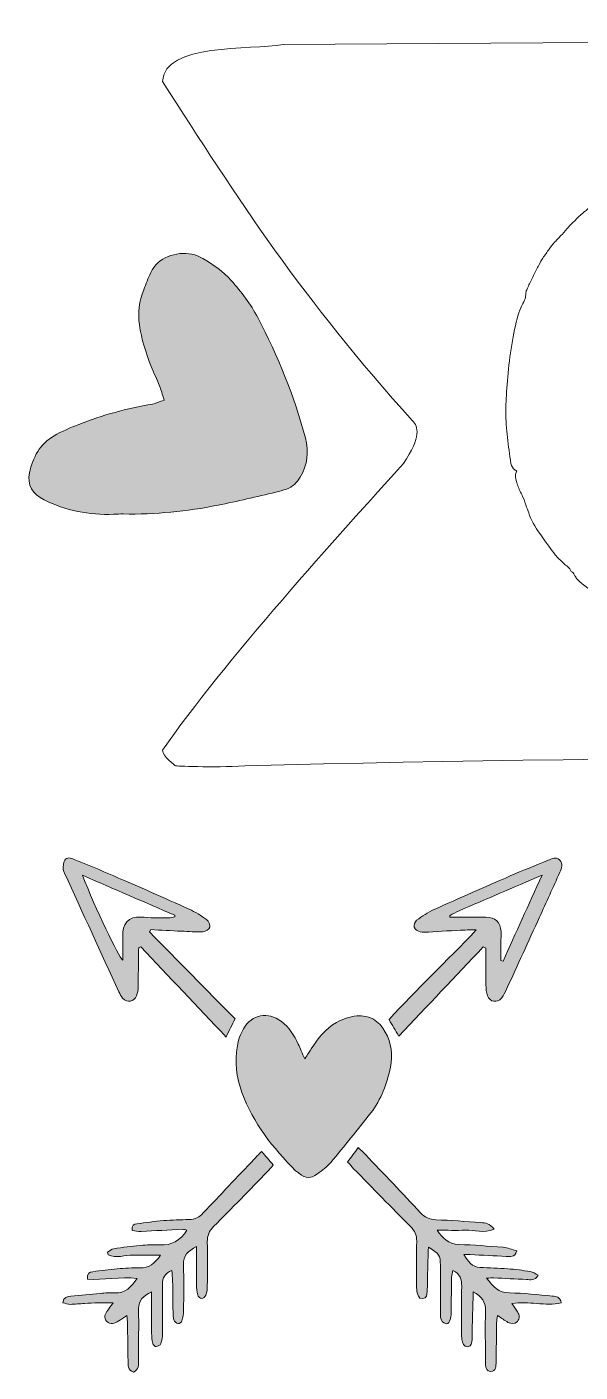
# Model space of a CAD drawing. Header units: inches. Extents: x 53 to 448, y -449 to -51.
# Drawn here: x 57.1 to 123.8, y -444.1 to -281.8 of the extents above; entities that cross this region are included whole.
import ezdxf

# ---------------------------------------------------------------- set-up
doc = ezdxf.new("R2010")
doc.units = ezdxf.units.IN
doc.header["$MEASUREMENT"] = 0
doc.layers.add('Layer 1', color=7, linetype='Continuous')

# ---------------------------------------------------------------- blocks, each defined once
blk = doc.blocks.new('block 3')
at = {"layer": 'Layer 1', "true_color": 0x0b0b0b}
h = blk.add_hatch(color=28, dxfattribs=at)
h.dxf.hatch_style = 2
edge = h.paths.add_edge_path()
edge.add_spline(control_points=[(73.65, -326.84), (73.07, -327.04), (72.67, -327.25), (72.24, -327.32), (69.2, -327.85), (66.23, -328.64), (63.35, -329.78), (62.34, -330.18), (61.32, -330.61), (60.38, -331.15), (58.69, -332.13), (57.82, -333.76), (57.42, -335.6), (57.11, -337.07), (57.8, -338.21), (59.17, -338.87), (61.81, -340.17), (64.6, -340.73), (67.54, -340.61), (67.94, -340.6), (68.34, -340.56), (68.73, -340.57), (72.58, -340.66), (76.38, -340.26), (80.15, -339.52), (82.48, -339.06), (84.8, -338.48), (87.13, -337.95), (87.56, -337.85), (87.99, -337.73), (88.41, -337.57), (89.13, -337.3), (89.66, -336.84), (90.06, -336.15), (90.94, -334.64), (91.12, -333.07), (90.68, -331.41), (89.34, -326.34), (87.36, -321.52), (84.94, -316.89), (84.09, -315.25), (82.95, -313.8), (81.73, -312.41), (80.77, -311.32), (79.58, -310.5), (78.34, -309.77), (76.66, -308.79), (74.33, -309.02), (72.91, -310.29), (72.55, -310.62), (72.25, -311.04), (72.04, -311.47), (71.71, -312.14), (71.47, -312.85), (71.2, -313.54), (70.66, -314.91), (70.47, -316.31), (70.68, -317.78), (70.92, -319.52), (71.45, -321.17), (72.1, -322.79), (72.41, -323.57), (72.78, -324.33), (73.09, -325.12), (73.29, -325.62), (73.42, -326.14), (73.65, -326.84)], knot_values=[0, 0, 0, 0, 1, 1, 1, 2, 2, 2, 3, 3, 3, 4, 4, 4, 5, 5, 5, 6, 6, 6, 7, 7, 7, 8, 8, 8, 9, 9, 9, 10, 10, 10, 11, 11, 11, 12, 12, 12, 13, 13, 13, 14, 14, 14, 15, 15, 15, 16, 16, 16, 17, 17, 17, 18, 18, 18, 19, 19, 19, 20, 20, 20, 21, 21, 21, 22, 22, 22, 22], degree=3, periodic=1)
at = {"layer": 'Layer 1', "lineweight": 0}
blk.add_open_spline([(73.65, -326.84), (73.07, -327.04), (72.67, -327.25), (72.24, -327.32), (69.2, -327.85), (66.23, -328.64), (63.35, -329.78), (62.34, -330.18), (61.32, -330.61), (60.38, -331.15), (58.69, -332.13), (57.82, -333.76), (57.42, -335.6), (57.11, -337.07), (57.8, -338.21), (59.17, -338.87), (61.81, -340.17), (64.6, -340.73), (67.54, -340.61), (67.94, -340.6), (68.34, -340.56), (68.73, -340.57), (72.58, -340.66), (76.38, -340.26), (80.15, -339.52), (82.48, -339.06), (84.8, -338.48), (87.13, -337.95), (87.56, -337.85), (87.99, -337.73), (88.41, -337.57), (89.13, -337.3), (89.66, -336.84), (90.06, -336.15), (90.94, -334.64), (91.12, -333.07), (90.68, -331.41), (89.34, -326.34), (87.36, -321.52), (84.94, -316.89), (84.09, -315.25), (82.95, -313.8), (81.73, -312.41), (80.77, -311.32), (79.58, -310.5), (78.34, -309.77), (76.66, -308.79), (74.33, -309.02), (72.91, -310.29), (72.55, -310.62), (72.25, -311.04), (72.04, -311.47), (71.71, -312.14), (71.47, -312.85), (71.2, -313.54), (70.66, -314.91), (70.47, -316.31), (70.68, -317.78), (70.92, -319.52), (71.45, -321.17), (72.1, -322.79), (72.41, -323.57), (72.78, -324.33), (73.09, -325.12), (73.29, -325.62), (73.42, -326.14), (73.65, -326.84)], degree=3, knots=[0, 0, 0, 0, 1, 1, 1, 2, 2, 2, 3, 3, 3, 4, 4, 4, 5, 5, 5, 6, 6, 6, 7, 7, 7, 8, 8, 8, 9, 9, 9, 10, 10, 10, 11, 11, 11, 12, 12, 12, 13, 13, 13, 14, 14, 14, 15, 15, 15, 16, 16, 16, 17, 17, 17, 18, 18, 18, 19, 19, 19, 20, 20, 20, 21, 21, 21, 22, 22, 22, 22], dxfattribs=at)
blk = doc.blocks.new('block 13')
at = {"layer": 'Layer 1', "lineweight": 0}
for points, knots in [([(389.17, -327.69), (389.17, -327.23), (390.49, -325.81), (392.25, -324.17), (406.55, -311.47), (421.29, -293.83), (422.83, -290.31), (424.37, -286.54), (424.37, -282.55), (419.75, -281.84), (419.75, -281.84), (87.99, -283.96), (87.99, -283.96), (84.03, -284.66), (73.69, -283.72), (73.47, -288.43), (82.49, -302.54), (90.41, -314.76), (103.61, -329.34), (104.27, -330.05), (104.71, -331.22), (102.51, -334.51), (95.03, -342.74), (80.73, -358.5), (73.47, -369.08), (73.47, -369.78), (75.01, -370.96), (75.01, -370.96), (75.01, -370.96), (79.41, -371.19), (83.37, -370.96), (184.57, -368.14), (296.33, -372.37), (382.79, -372.14), (410.29, -371.9), (426.57, -371.43), (427.45, -371.19), (426.35, -361.08), (397.09, -336.39), (389.17, -327.69)], [0, 0, 0, 0, 1, 1, 1, 2, 2, 2, 3, 3, 3, 4, 4, 4, 5, 5, 5, 6, 6, 6, 7, 7, 7, 8, 8, 8, 9, 9, 9, 10, 10, 10, 11, 11, 11, 12, 12, 12, 13, 13, 13, 13]), ([(161.31, -332.88), (161.31, -332.98), (161.29, -333.05), (161.27, -333.07), (161.24, -333.1), (161.23, -333.14), (161.23, -333.19), (161.18, -333.34), (161.15, -333.54), (161.15, -333.8), (161.15, -333.9), (161.17, -334.03), (161.19, -334.18), (161.22, -334.33), (161.23, -334.49), (161.23, -334.64), (161.23, -335.2), (161.18, -335.73), (161.08, -336.21), (160.98, -336.7), (160.93, -337.22), (160.93, -337.78), (160.93, -338.39), (160.85, -339.25), (160.7, -340.34), (160.54, -341.44), (160.34, -342.29), (160.08, -342.91), (159.93, -343.21), (159.85, -343.52), (159.85, -343.82), (159.85, -344.08), (159.78, -344.41), (159.62, -344.82), (159.47, -345.23), (159.29, -345.64), (159.09, -346.04), (158.88, -346.45), (158.67, -346.85), (158.44, -347.23), (158.21, -347.61), (158.02, -347.91), (157.86, -348.11), (157.66, -348.42), (157.41, -348.67), (157.1, -348.88), (157, -348.98), (156.87, -349.05), (156.72, -349.11), (156.56, -349.16), (156.43, -349.23), (156.33, -349.34), (155.92, -349.9), (155.54, -350.33), (155.19, -350.64), (154.83, -350.94), (154.45, -351.2), (154.04, -351.4), (153.63, -351.61), (153.32, -351.78), (153.12, -351.94), (152.76, -352.09), (152.46, -352.35), (152.2, -352.7), (152.05, -352.86), (151.87, -352.98), (151.67, -353.09), (151.56, -353.09), (151.46, -353.1), (151.36, -353.12), (151.26, -353.15), (151.16, -353.16), (151.05, -353.16), (150.95, -353.16), (150.86, -353.17), (150.79, -353.2), (150.71, -353.23), (150.62, -353.24), (150.52, -353.24), (150.31, -353.24), (150.16, -353.26), (150.06, -353.31), (149.8, -353.36), (149.57, -353.42), (149.37, -353.47), (149.16, -353.52), (148.94, -353.59), (148.68, -353.7), (148.42, -353.75), (148.18, -353.79), (147.95, -353.81), (147.72, -353.84), (147.48, -353.88), (147.23, -353.93), (147.23, -353.93), (147.07, -353.93), (147.07, -353.93), (147.07, -353.93), (147, -353.93), (147, -353.93), (146.59, -354.18), (146.07, -354.35), (145.43, -354.42), (144.79, -354.5), (144.14, -354.56), (143.48, -354.62), (143.48, -354.62), (139.88, -354.62), (139.88, -354.62), (139.52, -354.62), (139.16, -354.6), (138.81, -354.58), (138.45, -354.55), (138.09, -354.51), (137.74, -354.46), (137.53, -354.56), (137.35, -354.62), (137.2, -354.62), (137.1, -354.62), (137.01, -354.6), (136.93, -354.58), (136.86, -354.55), (136.77, -354.54), (136.66, -354.54), (136.46, -354.44), (136.31, -354.39), (136.21, -354.39), (136.21, -354.33), (136.16, -354.31), (136.05, -354.31), (136.05, -354.31), (135.75, -354.31), (135.75, -354.31), (135.34, -354.26), (134.87, -354.17), (134.33, -354.04), (133.8, -353.91), (133.23, -353.75), (132.65, -353.54), (132.06, -353.34), (131.5, -353.15), (130.96, -352.97), (130.43, -352.79), (129.98, -352.63), (129.62, -352.47), (128.6, -352.01), (127.58, -351.45), (126.56, -350.79), (125.54, -350.13), (124.6, -349.44), (123.73, -348.72), (123.73, -348.72), (123.58, -348.57), (123.58, -348.57), (123.58, -348.57), (123.5, -348.49), (123.5, -348.49), (123.4, -348.39), (123.34, -348.3), (123.31, -348.23), (123.29, -348.15), (123.22, -348.06), (123.12, -347.96), (123.07, -347.75), (122.94, -347.6), (122.74, -347.5), (122.63, -347.29), (122.49, -347.12), (122.32, -346.96), (122.14, -346.81), (121.97, -346.66), (121.82, -346.5), (121.46, -346.2), (121.13, -345.87), (120.82, -345.51), (120.36, -344.9), (119.78, -344.09), (119.06, -343.1), (118.35, -342.1), (117.86, -341.22), (117.61, -340.46), (117.51, -340.2), (117.39, -339.87), (117.26, -339.46), (117.14, -339.05), (116.97, -338.65), (116.77, -338.24), (116.56, -337.83), (116.38, -337.41), (116.23, -336.98), (116.08, -336.54), (116, -336.2), (116, -335.94), (116, -335.79), (116.05, -335.61), (116.16, -335.41), (116.1, -335.36), (116.07, -335.33), (116.04, -335.33), (116.01, -335.33), (115.98, -335.3), (115.92, -335.25), (115.72, -335.1), (115.57, -334.85), (115.47, -334.49), (115.31, -333.42), (115.17, -332.37), (115.04, -331.35), (114.92, -330.33), (114.85, -329.28), (114.85, -328.21), (114.85, -327.55), (114.89, -326.62), (114.97, -325.42), (115.04, -324.22), (115.17, -322.96), (115.35, -321.63), (115.53, -320.3), (115.75, -319.05), (116, -317.88), (116.26, -316.71), (116.56, -315.81), (116.92, -315.2), (117.07, -314.9), (117.17, -314.67), (117.23, -314.51), (117.23, -314.21), (117.25, -313.95), (117.3, -313.75), (117.3, -313.7), (117.39, -313.48), (117.57, -313.1), (117.75, -312.72), (117.95, -312.29), (118.18, -311.83), (118.41, -311.38), (118.63, -310.95), (118.83, -310.57), (119.04, -310.19), (119.17, -309.95), (119.22, -309.85), (119.47, -309.49), (119.73, -309.13), (119.98, -308.77), (120.24, -308.42), (120.49, -308.08), (120.75, -307.78), (121.05, -307.47), (121.35, -307.17), (121.63, -306.86), (121.91, -306.55), (122.17, -306.25), (122.43, -305.94), (122.74, -305.64), (123.04, -305.33), (123.35, -305.02), (123.66, -304.72), (123.99, -304.41), (124.34, -304.11), (124.44, -304.06), (124.6, -303.93), (124.8, -303.72), (124.9, -303.62), (124.97, -303.54), (124.99, -303.49), (125.02, -303.44), (125.08, -303.37), (125.18, -303.26), (125.59, -302.86), (126.03, -302.52), (126.49, -302.27), (126.95, -302.01), (127.4, -301.78), (127.86, -301.58), (127.97, -301.58), (128.03, -301.57), (128.06, -301.54), (128.08, -301.52), (128.14, -301.5), (128.25, -301.5), (128.45, -301.4), (128.58, -301.33), (128.63, -301.27), (129.9, -300.56), (131.31, -300.01), (132.84, -299.63), (134.37, -299.25), (135.85, -298.95), (137.28, -298.75), (138.09, -298.65), (138.88, -298.54), (139.65, -298.44), (140.42, -298.34), (141.18, -298.29), (141.95, -298.29), (143.83, -298.29), (145.59, -298.4), (147.23, -298.63), (148.86, -298.86), (150.57, -299.26), (152.35, -299.82), (152.35, -299.82), (152.58, -299.9), (152.58, -299.9), (152.58, -299.9), (152.58, -300.05), (152.58, -300.05), (152.58, -300.05), (152.81, -300.05), (152.81, -300.05), (152.97, -300.05), (153.31, -300.18), (153.85, -300.43), (154.38, -300.69), (154.96, -300.98), (155.57, -301.31), (156.18, -301.64), (156.74, -301.98), (157.25, -302.31), (157.76, -302.64), (158.07, -302.86), (158.17, -302.96), (158.17, -302.96), (158.32, -303.11), (158.32, -303.11), (158.32, -303.11), (158.25, -303.26), (158.25, -303.26), (158.25, -303.26), (158.32, -303.26), (158.32, -303.26), (158.32, -303.26), (158.48, -303.26), (158.48, -303.26), (158.48, -303.26), (158.55, -303.34), (158.55, -303.34), (158.65, -303.44), (158.76, -303.54), (158.86, -303.65), (158.96, -303.75), (159.06, -303.85), (159.17, -303.95), (159.32, -304.06), (159.5, -304.26), (159.7, -304.56), (160.11, -305.08), (160.31, -305.61), (160.31, -306.17), (160.31, -306.17), (160.31, -306.55), (160.31, -306.55), (160.31, -306.55), (160.16, -306.63), (160.16, -306.63), (159.9, -306.78), (159.48, -307.03), (158.9, -307.36), (158.31, -307.69), (157.66, -308.06), (156.95, -308.47), (156.64, -308.72), (156.32, -308.94), (155.99, -309.12), (155.66, -309.3), (155.36, -309.46), (155.11, -309.62), (154.96, -309.67), (154.82, -309.72), (154.69, -309.77), (154.56, -309.82), (154.45, -309.87), (154.34, -309.92), (154.29, -309.97), (154.25, -310), (154.23, -310), (154.2, -310), (154.16, -310.02), (154.11, -310.07), (154.11, -310.07), (153.81, -310.07), (153.81, -310.07), (153.4, -310.07), (153.07, -309.9), (152.81, -309.54), (152.76, -309.49), (152.69, -309.36), (152.58, -309.16), (152.48, -309.11), (152.43, -309.05), (152.43, -309), (152.43, -308.95), (152.4, -308.9), (152.35, -308.85), (151.79, -308.34), (151.1, -307.93), (150.29, -307.63), (149.47, -307.32), (148.71, -307.12), (147.99, -307.01), (147.53, -306.91), (147.07, -306.81), (146.61, -306.71), (146.16, -306.61), (145.7, -306.5), (145.24, -306.4), (144.32, -306.15), (143.42, -306.02), (142.56, -306.02), (142.56, -306.02), (141.49, -306.02), (141.49, -306.02), (141.23, -306.02), (141.01, -306.01), (140.84, -305.98), (140.66, -305.96), (140.44, -305.94), (140.19, -305.94), (139.93, -305.94), (139.6, -305.99), (139.19, -306.09), (139.09, -306.09), (138.99, -306.11), (138.88, -306.13), (138.78, -306.16), (138.68, -306.17), (138.58, -306.17), (138.48, -306.17), (138.37, -306.18), (138.27, -306.21), (138.17, -306.24), (138.07, -306.25), (137.97, -306.25), (137.71, -306.25), (137.46, -306.17), (137.2, -306.02), (137.2, -306.02), (136.97, -306.25), (136.97, -306.25), (136.97, -306.25), (136.9, -306.32), (136.9, -306.32), (136.84, -306.32), (136.79, -306.35), (136.74, -306.4), (136.69, -306.45), (136.64, -306.48), (136.59, -306.48), (136.54, -306.48), (136.49, -306.5), (136.44, -306.55), (136.13, -306.66), (135.82, -306.78), (135.52, -306.94), (135.16, -307.04), (134.84, -307.15), (134.56, -307.28), (134.28, -307.41), (134.09, -307.5), (133.99, -307.55), (132.46, -308.37), (131.26, -309.25), (130.39, -310.19), (129.52, -311.13), (128.73, -312.37), (128.02, -313.9), (127.91, -314.05), (127.83, -314.21), (127.75, -314.36), (127.67, -314.51), (127.58, -314.64), (127.48, -314.74), (127.43, -314.9), (127.38, -315.04), (127.33, -315.16), (127.28, -315.29), (127.25, -315.41), (127.25, -315.51), (127.25, -315.76), (127.2, -316.15), (127.1, -316.66), (127.05, -316.86), (127.01, -317.04), (126.98, -317.19), (126.96, -317.35), (126.95, -317.52), (126.95, -317.73), (126.95, -317.98), (126.93, -318.2), (126.91, -318.38), (126.88, -318.56), (126.84, -318.77), (126.79, -319.03), (126.74, -319.23), (126.69, -319.4), (126.64, -319.53), (126.59, -319.65), (126.56, -319.82), (126.56, -320.02), (126.51, -320.59), (126.45, -321.12), (126.37, -321.63), (126.3, -322.14), (126.26, -322.68), (126.26, -323.24), (126.26, -323.49), (126.28, -323.77), (126.33, -324.08), (126.38, -324.39), (126.41, -324.67), (126.41, -324.92), (126.41, -325.28), (126.28, -325.53), (126.03, -325.69), (125.87, -325.84), (125.77, -325.92), (125.72, -325.92), (125.82, -326.22), (125.87, -326.45), (125.87, -326.61), (125.87, -326.66), (125.86, -326.69), (125.84, -326.72), (125.81, -326.75), (125.8, -326.78), (125.8, -326.83), (125.8, -326.83), (125.8, -327.06), (125.8, -327.06), (125.8, -327.12), (125.77, -327.17), (125.72, -327.22), (125.72, -327.22), (125.72, -327.29), (125.72, -327.29), (125.72, -327.29), (125.72, -327.37), (125.72, -327.37), (125.77, -327.42), (125.8, -327.47), (125.8, -327.52), (126, -328.34), (126.1, -329.21), (126.1, -330.13), (126.1, -330.38), (126.15, -330.76), (126.26, -331.27), (126.31, -331.48), (126.36, -331.67), (126.41, -331.85), (126.46, -332.03), (126.51, -332.22), (126.56, -332.42), (126.82, -333.6), (127.11, -334.69), (127.44, -335.71), (127.77, -336.73), (128.3, -337.68), (129.01, -338.54), (129.62, -339.41), (130.29, -340.25), (131, -341.07), (131.72, -341.89), (132.51, -342.58), (133.37, -343.14), (133.48, -343.19), (133.63, -343.26), (133.83, -343.37), (133.94, -343.47), (134.06, -343.54), (134.22, -343.6), (134.37, -343.65), (134.5, -343.72), (134.6, -343.82), (134.8, -343.82), (135.06, -343.93), (135.36, -344.13), (135.41, -344.13), (135.49, -344.18), (135.59, -344.28), (135.59, -344.28), (135.67, -344.28), (135.67, -344.28), (136.03, -344.39), (136.37, -344.48), (136.7, -344.55), (137.04, -344.63), (137.38, -344.72), (137.74, -344.82), (138.09, -344.92), (138.44, -345), (138.77, -345.05), (139.1, -345.1), (139.42, -345.13), (139.73, -345.13), (139.88, -345.13), (140.03, -345.11), (140.19, -345.09), (140.34, -345.06), (140.49, -345.05), (140.64, -345.05), (140.8, -345.05), (140.9, -345.08), (140.95, -345.13), (141.05, -345.13), (141.13, -345.15), (141.18, -345.2), (141.28, -345.25), (141.41, -345.28), (141.56, -345.28), (141.97, -345.28), (142.25, -345.25), (142.4, -345.2), (142.91, -345.15), (143.42, -345.11), (143.94, -345.09), (144.44, -345.06), (144.98, -345), (145.54, -344.9), (146.1, -344.79), (146.6, -344.68), (147.03, -344.55), (147.47, -344.42), (147.84, -344.21), (148.14, -343.9), (148.35, -343.8), (148.48, -343.7), (148.53, -343.6), (148.73, -343.49), (148.86, -343.42), (148.91, -343.37), (149.01, -343.26), (149.11, -343.17), (149.22, -343.1), (149.32, -343.02), (149.42, -342.93), (149.52, -342.83), (149.93, -342.32), (150.24, -341.75), (150.44, -341.11), (150.64, -340.47), (150.8, -339.8), (150.9, -339.08), (151, -338.37), (151.05, -337.65), (151.05, -336.94), (151.05, -336.22), (151.05, -335.53), (151.05, -334.87), (151.05, -334.36), (151.09, -333.85), (151.17, -333.34), (151.24, -332.83), (151.28, -332.32), (151.28, -331.81), (150.01, -331.76), (148.74, -331.73), (147.49, -331.73), (146.24, -331.73), (144.98, -331.73), (143.71, -331.73), (143.5, -331.73), (143.3, -331.72), (143.09, -331.69), (142.89, -331.67), (142.66, -331.61), (142.4, -331.5), (142.35, -331.45), (142.3, -331.43), (142.25, -331.43), (142.15, -331.43), (142.07, -331.4), (142.02, -331.35), (141.92, -331.35), (141.84, -331.33), (141.79, -331.27), (141.64, -331.17), (141.54, -331.01), (141.49, -330.78), (141.44, -330.55), (141.41, -330.35), (141.41, -330.2), (141.36, -330), (141.34, -329.81), (141.37, -329.63), (141.4, -329.45), (141.41, -329.28), (141.41, -329.13), (141.41, -328.57), (141.41, -328.03), (141.41, -327.52), (141.41, -327.01), (141.44, -326.48), (141.49, -325.92), (141.49, -325.92), (141.49, -325.69), (141.49, -325.69), (141.49, -325.69), (141.56, -325.69), (141.56, -325.69), (141.87, -325.48), (142.19, -325.36), (142.52, -325.3), (142.85, -325.25), (143.17, -325.23), (143.48, -325.23), (145.62, -325.18), (147.76, -325.14), (149.91, -325.11), (152.05, -325.09), (154.19, -325.08), (156.33, -325.08), (156.74, -325.08), (157.14, -325.05), (157.52, -325), (157.9, -324.95), (158.3, -324.92), (158.71, -324.92), (158.81, -324.92), (158.99, -324.92), (159.24, -324.92), (159.5, -324.92), (159.75, -324.97), (160.01, -325.08), (160.16, -325.08), (160.3, -325.1), (160.43, -325.15), (160.56, -325.2), (160.67, -325.25), (160.77, -325.3), (161.08, -325.51), (161.23, -325.74), (161.23, -325.99), (161.23, -326.04), (161.22, -326.1), (161.19, -326.15), (161.17, -326.2), (161.15, -326.25), (161.15, -326.3), (161.15, -326.35), (161.14, -326.4), (161.12, -326.45), (161.09, -326.5), (161.08, -326.56), (161.08, -326.61), (161.03, -326.76), (161, -326.94), (161, -327.14), (161, -327.45), (161.03, -327.77), (161.08, -328.1), (161.13, -328.43), (161.15, -328.75), (161.15, -329.05), (161.15, -329.62), (161.18, -330.19), (161.23, -330.78), (161.28, -331.36), (161.31, -331.94), (161.31, -332.5), (161.31, -332.5), (161.31, -332.88), (161.31, -332.88)], [0, 0, 0, 0, 1, 1, 1, 2, 2, 2, 3, 3, 3, 4, 4, 4, 5, 5, 5, 6, 6, 6, 7, 7, 7, 8, 8, 8, 9, 9, 9, 10, 10, 10, 11, 11, 11, 12, 12, 12, 13, 13, 13, 14, 14, 14, 15, 15, 15, 16, 16, 16, 17, 17, 17, 18, 18, 18, 19, 19, 19, 20, 20, 20, 21, 21, 21, 22, 22, 22, 23, 23, 23, 24, 24, 24, 25, 25, 25, 26, 26, 26, 27, 27, 27, 28, 28, 28, 29, 29, 29, 30, 30, 30, 31, 31, 31, 32, 32, 32, 33, 33, 33, 34, 34, 34, 35, 35, 35, 36, 36, 36, 37, 37, 37, 38, 38, 38, 39, 39, 39, 40, 40, 40, 41, 41, 41, 42, 42, 42, 43, 43, 43, 44, 44, 44, 45, 45, 45, 46, 46, 46, 47, 47, 47, 48, 48, 48, 49, 49, 49, 50, 50, 50, 51, 51, 51, 52, 52, 52, 53, 53, 53, 54, 54, 54, 55, 55, 55, 56, 56, 56, 57, 57, 57, 58, 58, 58, 59, 59, 59, 60, 60, 60, 61, 61, 61, 62, 62, 62, 63, 63, 63, 64, 64, 64, 65, 65, 65, 66, 66, 66, 67, 67, 67, 68, 68, 68, 69, 69, 69, 70, 70, 70, 71, 71, 71, 72, 72, 72, 73, 73, 73, 74, 74, 74, 75, 75, 75, 76, 76, 76, 77, 77, 77, 78, 78, 78, 79, 79, 79, 80, 80, 80, 81, 81, 81, 82, 82, 82, 83, 83, 83, 84, 84, 84, 85, 85, 85, 86, 86, 86, 87, 87, 87, 88, 88, 88, 89, 89, 89, 90, 90, 90, 91, 91, 91, 92, 92, 92, 93, 93, 93, 94, 94, 94, 95, 95, 95, 96, 96, 96, 97, 97, 97, 98, 98, 98, 99, 99, 99, 100, 100, 100, 101, 101, 101, 102, 102, 102, 103, 103, 103, 104, 104, 104, 105, 105, 105, 106, 106, 106, 107, 107, 107, 108, 108, 108, 109, 109, 109, 110, 110, 110, 111, 111, 111, 112, 112, 112, 113, 113, 113, 114, 114, 114, 115, 115, 115, 116, 116, 116, 117, 117, 117, 118, 118, 118, 119, 119, 119, 120, 120, 120, 121, 121, 121, 122, 122, 122, 123, 123, 123, 124, 124, 124, 125, 125, 125, 126, 126, 126, 127, 127, 127, 128, 128, 128, 129, 129, 129, 130, 130, 130, 131, 131, 131, 132, 132, 132, 133, 133, 133, 134, 134, 134, 135, 135, 135, 136, 136, 136, 137, 137, 137, 138, 138, 138, 139, 139, 139, 140, 140, 140, 141, 141, 141, 142, 142, 142, 143, 143, 143, 144, 144, 144, 145, 145, 145, 146, 146, 146, 147, 147, 147, 148, 148, 148, 149, 149, 149, 150, 150, 150, 151, 151, 151, 152, 152, 152, 153, 153, 153, 154, 154, 154, 155, 155, 155, 156, 156, 156, 157, 157, 157, 158, 158, 158, 159, 159, 159, 160, 160, 160, 161, 161, 161, 162, 162, 162, 163, 163, 163, 164, 164, 164, 165, 165, 165, 166, 166, 166, 167, 167, 167, 168, 168, 168, 169, 169, 169, 170, 170, 170, 171, 171, 171, 172, 172, 172, 173, 173, 173, 174, 174, 174, 175, 175, 175, 176, 176, 176, 177, 177, 177, 178, 178, 178, 179, 179, 179, 180, 180, 180, 181, 181, 181, 182, 182, 182, 183, 183, 183, 184, 184, 184, 185, 185, 185, 186, 186, 186, 187, 187, 187, 188, 188, 188, 189, 189, 189, 190, 190, 190, 191, 191, 191, 192, 192, 192, 193, 193, 193, 194, 194, 194, 195, 195, 195, 196, 196, 196, 197, 197, 197, 198, 198, 198, 199, 199, 199, 200, 200, 200, 201, 201, 201, 202, 202, 202, 203, 203, 203, 204, 204, 204, 205, 205, 205, 206, 206, 206, 207, 207, 207, 208, 208, 208, 209, 209, 209, 210, 210, 210, 211, 211, 211, 212, 212, 212, 213, 213, 213, 214, 214, 214, 215, 215, 215, 216, 216, 216, 217, 217, 217, 218, 218, 218, 219, 219, 219, 220, 220, 220, 221, 221, 221, 222, 222, 222, 223, 223, 223, 224, 224, 224, 225, 225, 225, 226, 226, 226, 227, 227, 227, 228, 228, 228, 229, 229, 229, 230, 230, 230, 231, 231, 231, 232, 232, 232, 233, 233, 233, 234, 234, 234, 235, 235, 235, 236, 236, 236, 237, 237, 237, 238, 238, 238, 239, 239, 239, 240, 240, 240, 241, 241, 241, 242, 242, 242, 243, 243, 243, 244, 244, 244, 245, 245, 245, 246, 246, 246, 247, 247, 247, 248, 248, 248, 249, 249, 249, 250, 250, 250, 251, 251, 251, 252, 252, 252, 253, 253, 253, 254, 254, 254, 254])]:
    blk.add_open_spline(points, degree=3, knots=knots, dxfattribs=at)
blk = doc.blocks.new('block 15')
at = {"layer": 'Layer 1', "true_color": 0x0b0b0b}
h = blk.add_hatch(color=28, dxfattribs=at)
h.dxf.hatch_style = 2
edge = h.paths.add_edge_path()
edge.add_spline(control_points=[(90.6, -406.29), (90.95, -405.75), (91.17, -405.43), (91.38, -405.09), (92.19, -403.83), (93.1, -402.62), (94.43, -401.9), (95.18, -401.5), (96.04, -401.2), (96.87, -401.11), (98.41, -400.96), (99.58, -401.7), (100.32, -403.06), (101.05, -404.38), (101.26, -405.81), (100.94, -407.27), (100.51, -409.26), (99.84, -411.18), (98.57, -412.81), (96.99, -414.82), (95.38, -416.82), (93.74, -418.78), (93.3, -419.31), (92.72, -419.74), (92.15, -420.15), (91.28, -420.77), (90.78, -420.73), (89.9, -420.08), (89.77, -419.98), (89.63, -419.88), (89.51, -419.77), (86.78, -417.02), (84.37, -414.05), (83.03, -410.34), (82.38, -408.52), (82.13, -406.64), (82.48, -404.73), (82.61, -404.01), (82.85, -403.28), (83.22, -402.65), (84.23, -400.91), (86.18, -400.56), (87.79, -401.77), (88.74, -402.49), (89.35, -403.47), (89.83, -404.53), (90.06, -405.05), (90.28, -405.56), (90.6, -406.29)], knot_values=[0, 0, 0, 0, 1, 1, 1, 2, 2, 2, 3, 3, 3, 4, 4, 4, 5, 5, 5, 6, 6, 6, 7, 7, 7, 8, 8, 8, 9, 9, 9, 10, 10, 10, 11, 11, 11, 12, 12, 12, 13, 13, 13, 14, 14, 14, 15, 15, 15, 16, 16, 16, 16], degree=3, periodic=1)
at = {"layer": 'Layer 1', "lineweight": 0}
blk.add_open_spline([(90.6, -406.29), (90.95, -405.75), (91.17, -405.43), (91.38, -405.09), (92.19, -403.83), (93.1, -402.62), (94.43, -401.9), (95.18, -401.5), (96.04, -401.2), (96.87, -401.11), (98.41, -400.96), (99.58, -401.7), (100.32, -403.06), (101.05, -404.38), (101.26, -405.81), (100.94, -407.27), (100.51, -409.26), (99.84, -411.18), (98.57, -412.81), (96.99, -414.82), (95.38, -416.82), (93.74, -418.78), (93.3, -419.31), (92.72, -419.74), (92.15, -420.15), (91.28, -420.77), (90.78, -420.73), (89.9, -420.08), (89.77, -419.98), (89.63, -419.88), (89.51, -419.77), (86.78, -417.02), (84.37, -414.05), (83.03, -410.34), (82.38, -408.52), (82.13, -406.64), (82.48, -404.73), (82.61, -404.01), (82.85, -403.28), (83.22, -402.65), (84.23, -400.91), (86.18, -400.56), (87.79, -401.77), (88.74, -402.49), (89.35, -403.47), (89.83, -404.53), (90.06, -405.05), (90.28, -405.56), (90.6, -406.29)], degree=3, knots=[0, 0, 0, 0, 1, 1, 1, 2, 2, 2, 3, 3, 3, 4, 4, 4, 5, 5, 5, 6, 6, 6, 7, 7, 7, 8, 8, 8, 9, 9, 9, 10, 10, 10, 11, 11, 11, 12, 12, 12, 13, 13, 13, 14, 14, 14, 15, 15, 15, 16, 16, 16, 16], dxfattribs=at)
blk = doc.blocks.new('block 16')
at = {"layer": 'Layer 1', "true_color": 0x0b0b0b}
h = blk.add_hatch(color=28, dxfattribs=at)
h.dxf.hatch_style = 2
edge = h.paths.add_edge_path()
edge.add_spline(control_points=[(113.43, -426.83), (112.16, -427.38), (111.06, -426.89), (109.99, -426.94), (108.89, -427), (107.78, -426.95), (106.57, -426.95), (107.26, -427.88), (107.93, -428.65), (109.21, -428.68), (110.99, -428.73), (112.76, -428.86), (114.53, -429.01), (115.07, -429.06), (115.6, -429.28), (116.17, -429.44), (115.91, -430.29), (115.35, -430.12), (114.9, -430.1), (113.45, -430.05), (112.01, -429.96), (110.57, -429.89), (110.36, -429.88), (110.16, -429.89), (109.8, -429.89), (110.32, -430.72), (110.76, -431.4), (111.74, -431.44), (112.86, -431.49), (113.97, -431.52), (115.09, -431.61), (115.99, -431.67), (116.9, -431.79), (117.79, -431.94), (118.11, -431.99), (118.4, -432.2), (118.74, -432.35), (118.34, -433.11), (117.79, -432.9), (117.34, -432.88), (116.02, -432.84), (114.7, -432.75), (113.38, -432.69), (113.16, -432.68), (112.93, -432.71), (112.54, -432.73), (113.31, -433.77), (113.98, -434.5), (115.29, -434.51), (117.02, -434.53), (118.75, -434.74), (120.47, -434.9), (120.9, -434.94), (121.42, -434.94), (121.53, -435.72), (119.59, -436.16), (117.63, -435.45), (115.58, -435.78), (115.83, -436.15), (116.06, -436.47), (116.26, -436.8), (116.49, -437.18), (116.58, -437.59), (116.24, -437.95), (115.91, -438.31), (115.49, -438.26), (115.1, -438.06), (114.71, -437.84), (114.35, -437.57), (113.86, -437.25), (113.81, -437.61), (113.74, -437.87), (113.74, -438.13), (113.71, -439.7), (113.71, -441.27), (113.67, -442.84), (113.66, -443.32), (113.7, -443.99), (113.05, -443.99), (112.41, -443.99), (112.41, -443.32), (112.41, -442.84), (112.39, -440.77), (112.35, -438.7), (112.4, -436.64), (112.43, -435.59), (111.96, -434.96), (110.93, -434.37), (110.89, -435.6), (110.85, -436.69), (110.82, -437.79), (110.8, -438.57), (110.82, -439.36), (110.78, -440.14), (110.77, -440.51), (110.73, -440.97), (110.26, -441), (109.72, -441.03), (109.62, -440.55), (109.56, -440.14), (109.51, -439.86), (109.52, -439.57), (109.52, -439.28), (109.51, -437.42), (109.49, -435.56), (109.53, -433.7), (109.54, -432.88), (109.36, -432.23), (108.47, -431.82), (108.42, -432.1), (108.33, -432.36), (108.32, -432.62), (108.29, -433.98), (108.28, -435.35), (108.26, -436.71), (108.24, -437.82), (108.02, -438.34), (107.6, -438.21), (106.86, -437.98), (106.98, -437.31), (106.98, -436.75), (106.96, -434.89), (106.97, -433.03), (106.96, -431.17), (106.96, -429.98), (106.84, -429.8), (105.51, -429), (105.48, -430.09), (105.45, -431.11), (105.42, -432.12), (105.4, -432.86), (105.42, -433.61), (105.37, -434.35), (105.35, -434.71), (105.31, -435.17), (104.83, -435.19), (104.28, -435.22), (104.21, -434.73), (104.14, -434.33), (104.09, -434.05), (104.1, -433.75), (104.1, -433.46), (104.09, -431.73), (104.07, -429.99), (104.11, -428.25), (104.12, -427.53), (103.87, -427.02), (103.37, -426.52), (101.06, -424.21), (98.79, -421.86), (96.5, -419.53), (96.28, -419.3), (96.07, -419.04), (95.78, -418.73), (96.2, -418.15), (96.59, -417.61), (97.05, -416.98), (97.4, -417.32), (97.67, -417.56), (97.92, -417.82), (100.14, -420.16), (102.38, -422.48), (104.57, -424.84), (105.09, -425.41), (105.65, -425.65), (106.4, -425.69), (108.22, -425.76), (110.03, -425.89), (111.84, -426.03), (112.34, -426.08), (112.91, -426.1), (113.43, -426.83)], knot_values=[0, 0, 0, 0, 1, 1, 1, 2, 2, 2, 3, 3, 3, 4, 4, 4, 5, 5, 5, 6, 6, 6, 7, 7, 7, 8, 8, 8, 9, 9, 9, 10, 10, 10, 11, 11, 11, 12, 12, 12, 13, 13, 13, 14, 14, 14, 15, 15, 15, 16, 16, 16, 17, 17, 17, 18, 18, 18, 19, 19, 19, 20, 20, 20, 21, 21, 21, 22, 22, 22, 23, 23, 23, 24, 24, 24, 25, 25, 25, 26, 26, 26, 27, 27, 27, 28, 28, 28, 29, 29, 29, 30, 30, 30, 31, 31, 31, 32, 32, 32, 33, 33, 33, 34, 34, 34, 35, 35, 35, 36, 36, 36, 37, 37, 37, 38, 38, 38, 39, 39, 39, 40, 40, 40, 41, 41, 41, 42, 42, 42, 43, 43, 43, 44, 44, 44, 45, 45, 45, 46, 46, 46, 47, 47, 47, 48, 48, 48, 49, 49, 49, 50, 50, 50, 51, 51, 51, 52, 52, 52, 53, 53, 53, 54, 54, 54, 55, 55, 55, 56, 56, 56, 57, 57, 57, 57], degree=3, periodic=1)
at = {"layer": 'Layer 1', "lineweight": 0}
blk.add_open_spline([(113.43, -426.83), (112.16, -427.38), (111.06, -426.89), (109.99, -426.94), (108.89, -427), (107.78, -426.95), (106.57, -426.95), (107.26, -427.88), (107.93, -428.65), (109.21, -428.68), (110.99, -428.73), (112.76, -428.86), (114.53, -429.01), (115.07, -429.06), (115.6, -429.28), (116.17, -429.44), (115.91, -430.29), (115.35, -430.12), (114.9, -430.1), (113.45, -430.05), (112.01, -429.96), (110.57, -429.89), (110.36, -429.88), (110.16, -429.89), (109.8, -429.89), (110.32, -430.72), (110.76, -431.4), (111.74, -431.44), (112.86, -431.49), (113.97, -431.52), (115.09, -431.61), (115.99, -431.67), (116.9, -431.79), (117.79, -431.94), (118.11, -431.99), (118.4, -432.2), (118.74, -432.35), (118.34, -433.11), (117.79, -432.9), (117.34, -432.88), (116.02, -432.84), (114.7, -432.75), (113.38, -432.69), (113.16, -432.68), (112.93, -432.71), (112.54, -432.73), (113.31, -433.77), (113.98, -434.5), (115.29, -434.51), (117.02, -434.53), (118.75, -434.74), (120.47, -434.9), (120.9, -434.94), (121.42, -434.94), (121.53, -435.72), (119.59, -436.16), (117.63, -435.45), (115.58, -435.78), (115.83, -436.15), (116.06, -436.47), (116.26, -436.8), (116.49, -437.18), (116.58, -437.59), (116.24, -437.95), (115.91, -438.31), (115.49, -438.26), (115.1, -438.06), (114.71, -437.84), (114.35, -437.57), (113.86, -437.25), (113.81, -437.61), (113.74, -437.87), (113.74, -438.13), (113.71, -439.7), (113.71, -441.27), (113.67, -442.84), (113.66, -443.32), (113.7, -443.99), (113.05, -443.99), (112.41, -443.99), (112.41, -443.32), (112.41, -442.84), (112.39, -440.77), (112.35, -438.7), (112.4, -436.64), (112.43, -435.59), (111.96, -434.96), (110.93, -434.37), (110.89, -435.6), (110.85, -436.69), (110.82, -437.79), (110.8, -438.57), (110.82, -439.36), (110.78, -440.14), (110.77, -440.51), (110.73, -440.97), (110.26, -441), (109.72, -441.03), (109.62, -440.55), (109.56, -440.14), (109.51, -439.86), (109.52, -439.57), (109.52, -439.28), (109.51, -437.42), (109.49, -435.56), (109.53, -433.7), (109.54, -432.88), (109.36, -432.23), (108.47, -431.82), (108.42, -432.1), (108.33, -432.36), (108.32, -432.62), (108.29, -433.98), (108.28, -435.35), (108.26, -436.71), (108.24, -437.82), (108.02, -438.34), (107.6, -438.21), (106.86, -437.98), (106.98, -437.31), (106.98, -436.75), (106.96, -434.89), (106.97, -433.03), (106.96, -431.17), (106.96, -429.98), (106.84, -429.8), (105.51, -429), (105.48, -430.09), (105.45, -431.11), (105.42, -432.12), (105.4, -432.86), (105.42, -433.61), (105.37, -434.35), (105.35, -434.71), (105.31, -435.17), (104.83, -435.19), (104.28, -435.22), (104.21, -434.73), (104.14, -434.33), (104.09, -434.05), (104.1, -433.75), (104.1, -433.46), (104.09, -431.73), (104.07, -429.99), (104.11, -428.25), (104.12, -427.53), (103.87, -427.02), (103.37, -426.52), (101.06, -424.21), (98.79, -421.86), (96.5, -419.53), (96.28, -419.3), (96.07, -419.04), (95.78, -418.73), (96.2, -418.15), (96.59, -417.61), (97.05, -416.98), (97.4, -417.32), (97.67, -417.56), (97.92, -417.82), (100.14, -420.16), (102.38, -422.48), (104.57, -424.84), (105.09, -425.41), (105.65, -425.65), (106.4, -425.69), (108.22, -425.76), (110.03, -425.89), (111.84, -426.03), (112.34, -426.08), (112.91, -426.1), (113.43, -426.83)], degree=3, knots=[0, 0, 0, 0, 1, 1, 1, 2, 2, 2, 3, 3, 3, 4, 4, 4, 5, 5, 5, 6, 6, 6, 7, 7, 7, 8, 8, 8, 9, 9, 9, 10, 10, 10, 11, 11, 11, 12, 12, 12, 13, 13, 13, 14, 14, 14, 15, 15, 15, 16, 16, 16, 17, 17, 17, 18, 18, 18, 19, 19, 19, 20, 20, 20, 21, 21, 21, 22, 22, 22, 23, 23, 23, 24, 24, 24, 25, 25, 25, 26, 26, 26, 27, 27, 27, 28, 28, 28, 29, 29, 29, 30, 30, 30, 31, 31, 31, 32, 32, 32, 33, 33, 33, 34, 34, 34, 35, 35, 35, 36, 36, 36, 37, 37, 37, 38, 38, 38, 39, 39, 39, 40, 40, 40, 41, 41, 41, 42, 42, 42, 43, 43, 43, 44, 44, 44, 45, 45, 45, 46, 46, 46, 47, 47, 47, 48, 48, 48, 49, 49, 49, 50, 50, 50, 51, 51, 51, 52, 52, 52, 53, 53, 53, 54, 54, 54, 55, 55, 55, 56, 56, 56, 57, 57, 57, 57], dxfattribs=at)
blk = doc.blocks.new('block 17')
at = {"layer": 'Layer 1', "true_color": 0x0b0b0b}
h = blk.add_hatch(color=28, dxfattribs=at)
h.dxf.hatch_style = 2
edge = h.paths.add_edge_path()
edge.add_spline(control_points=[(69.95, -444.06), (69.23, -443.81), (69.31, -443.22), (69.3, -442.7), (69.27, -441.18), (69.26, -439.65), (69.24, -438.12), (69.23, -437.88), (69.2, -437.65), (69.17, -437.25), (68.77, -437.51), (68.47, -437.69), (68.18, -437.88), (67.7, -438.19), (67.19, -438.43), (66.72, -437.93), (66.31, -437.48), (66.55, -437.01), (66.86, -436.58), (67.02, -436.36), (67.19, -436.13), (67.51, -435.69), (66.23, -435.69), (65.14, -435.71), (64.06, -435.78), (63.48, -435.81), (62.91, -435.89), (62.33, -435.89), (62.03, -435.89), (61.74, -435.76), (61.45, -435.7), (61.54, -434.99), (61.99, -434.96), (62.39, -434.91), (63.57, -434.78), (64.77, -434.68), (65.96, -434.58), (66.53, -434.53), (67.12, -434.45), (67.69, -434.5), (69, -434.6), (69.67, -433.76), (70.42, -432.76), (68.32, -432.53), (66.34, -432.98), (64.4, -432.87), (64.3, -432.09), (64.7, -432), (65.06, -431.95), (66.04, -431.81), (67.02, -431.68), (68.01, -431.6), (68.91, -431.53), (69.83, -431.46), (70.73, -431.49), (71.87, -431.53), (72.54, -430.93), (73.21, -429.96), (72.03, -429.96), (70.98, -429.99), (69.94, -429.95), (68.92, -429.91), (67.87, -430.41), (66.89, -429.91), (66.86, -429.8), (66.84, -429.69), (66.82, -429.59), (67.07, -429.45), (67.32, -429.22), (67.59, -429.18), (68.65, -429.01), (69.71, -428.88), (70.78, -428.78), (71.56, -428.71), (72.35, -428.67), (73.13, -428.72), (74.56, -428.8), (75.59, -428.21), (76.41, -426.95), (76.2, -426.9), (76.02, -426.83), (75.85, -426.84), (74.2, -426.92), (72.55, -427.02), (70.9, -427.09), (70.52, -427.11), (70.14, -427.01), (69.8, -426.97), (69.72, -426.34), (70.05, -426.23), (70.38, -426.18), (71.44, -426.03), (72.51, -425.88), (73.58, -425.79), (74.6, -425.71), (75.64, -425.68), (76.67, -425.67), (77.39, -425.67), (77.9, -425.38), (78.38, -424.86), (80.41, -422.68), (82.47, -420.54), (84.52, -418.38), (84.77, -418.11), (85.02, -417.84), (85.39, -417.44), (85.89, -418.01), (86.33, -418.52), (86.81, -419.07), (86.55, -419.38), (86.35, -419.64), (86.13, -419.87), (83.97, -422.08), (81.81, -424.31), (79.62, -426.5), (79.07, -427.04), (78.84, -427.59), (78.86, -428.35), (78.9, -430.13), (78.88, -431.91), (78.86, -433.68), (78.86, -434.05), (78.82, -434.43), (78.7, -434.77), (78.64, -434.96), (78.37, -435.19), (78.18, -435.19), (78.02, -435.19), (77.75, -434.95), (77.7, -434.76), (77.59, -434.37), (77.56, -433.95), (77.56, -433.54), (77.54, -432.06), (77.55, -430.59), (77.55, -428.92), (76.51, -429.47), (75.96, -430.03), (75.99, -431.09), (76.04, -432.95), (76.02, -434.81), (76, -436.67), (75.99, -437.07), (75.92, -437.48), (75.8, -437.87), (75.76, -438.02), (75.47, -438.23), (75.35, -438.2), (75.15, -438.16), (74.9, -437.96), (74.83, -437.77), (74.73, -437.47), (74.73, -437.13), (74.73, -436.8), (74.7, -435.56), (74.7, -434.32), (74.68, -433.08), (74.67, -432.68), (74.61, -432.28), (74.57, -431.8), (73.75, -432.17), (73.44, -432.69), (73.45, -433.48), (73.48, -435.46), (73.47, -437.45), (73.45, -439.43), (73.45, -439.83), (73.38, -440.26), (73.25, -440.63), (73.19, -440.81), (72.89, -440.97), (72.69, -440.99), (72.56, -441), (72.32, -440.76), (72.29, -440.6), (72.19, -440.21), (72.15, -439.79), (72.15, -439.38), (72.14, -437.77), (72.14, -436.17), (72.14, -434.39), (71.11, -434.86), (70.57, -435.41), (70.58, -436.4), (70.59, -438.47), (70.58, -440.53), (70.57, -442.6), (70.57, -443.17), (70.6, -443.77), (69.95, -444.06)], knot_values=[0, 0, 0, 0, 1, 1, 1, 2, 2, 2, 3, 3, 3, 4, 4, 4, 5, 5, 5, 6, 6, 6, 7, 7, 7, 8, 8, 8, 9, 9, 9, 10, 10, 10, 11, 11, 11, 12, 12, 12, 13, 13, 13, 14, 14, 14, 15, 15, 15, 16, 16, 16, 17, 17, 17, 18, 18, 18, 19, 19, 19, 20, 20, 20, 21, 21, 21, 22, 22, 22, 23, 23, 23, 24, 24, 24, 25, 25, 25, 26, 26, 26, 27, 27, 27, 28, 28, 28, 29, 29, 29, 30, 30, 30, 31, 31, 31, 32, 32, 32, 33, 33, 33, 34, 34, 34, 35, 35, 35, 36, 36, 36, 37, 37, 37, 38, 38, 38, 39, 39, 39, 40, 40, 40, 41, 41, 41, 42, 42, 42, 43, 43, 43, 44, 44, 44, 45, 45, 45, 46, 46, 46, 47, 47, 47, 48, 48, 48, 49, 49, 49, 50, 50, 50, 51, 51, 51, 52, 52, 52, 53, 53, 53, 54, 54, 54, 55, 55, 55, 56, 56, 56, 57, 57, 57, 58, 58, 58, 59, 59, 59, 60, 60, 60, 61, 61, 61, 62, 62, 62, 63, 63, 63, 63], degree=3, periodic=1)
at = {"layer": 'Layer 1', "lineweight": 0}
blk.add_open_spline([(69.95, -444.06), (69.23, -443.81), (69.31, -443.22), (69.3, -442.7), (69.27, -441.18), (69.26, -439.65), (69.24, -438.12), (69.23, -437.88), (69.2, -437.65), (69.17, -437.25), (68.77, -437.51), (68.47, -437.69), (68.18, -437.88), (67.7, -438.19), (67.19, -438.43), (66.72, -437.93), (66.31, -437.48), (66.55, -437.01), (66.86, -436.58), (67.02, -436.36), (67.19, -436.13), (67.51, -435.69), (66.23, -435.69), (65.14, -435.71), (64.06, -435.78), (63.48, -435.81), (62.91, -435.89), (62.33, -435.89), (62.03, -435.89), (61.74, -435.76), (61.45, -435.7), (61.54, -434.99), (61.99, -434.96), (62.39, -434.91), (63.57, -434.78), (64.77, -434.68), (65.96, -434.58), (66.53, -434.53), (67.12, -434.45), (67.69, -434.5), (69, -434.6), (69.67, -433.76), (70.42, -432.76), (68.32, -432.53), (66.34, -432.98), (64.4, -432.87), (64.3, -432.09), (64.7, -432), (65.06, -431.95), (66.04, -431.81), (67.02, -431.68), (68.01, -431.6), (68.91, -431.53), (69.83, -431.46), (70.73, -431.49), (71.87, -431.53), (72.54, -430.93), (73.21, -429.96), (72.03, -429.96), (70.98, -429.99), (69.94, -429.95), (68.92, -429.91), (67.87, -430.41), (66.89, -429.91), (66.86, -429.8), (66.84, -429.69), (66.82, -429.59), (67.07, -429.45), (67.32, -429.22), (67.59, -429.18), (68.65, -429.01), (69.71, -428.88), (70.78, -428.78), (71.56, -428.71), (72.35, -428.67), (73.13, -428.72), (74.56, -428.8), (75.59, -428.21), (76.41, -426.95), (76.2, -426.9), (76.02, -426.83), (75.85, -426.84), (74.2, -426.92), (72.55, -427.02), (70.9, -427.09), (70.52, -427.11), (70.14, -427.01), (69.8, -426.97), (69.72, -426.34), (70.05, -426.23), (70.38, -426.18), (71.44, -426.03), (72.51, -425.88), (73.58, -425.79), (74.6, -425.71), (75.64, -425.68), (76.67, -425.67), (77.39, -425.67), (77.9, -425.38), (78.38, -424.86), (80.41, -422.68), (82.47, -420.54), (84.52, -418.38), (84.77, -418.11), (85.02, -417.84), (85.39, -417.44), (85.89, -418.01), (86.33, -418.52), (86.81, -419.07), (86.55, -419.38), (86.35, -419.64), (86.13, -419.87), (83.97, -422.08), (81.81, -424.31), (79.62, -426.5), (79.07, -427.04), (78.84, -427.59), (78.86, -428.35), (78.9, -430.13), (78.88, -431.91), (78.86, -433.68), (78.86, -434.05), (78.82, -434.43), (78.7, -434.77), (78.64, -434.96), (78.37, -435.19), (78.18, -435.19), (78.02, -435.19), (77.75, -434.95), (77.7, -434.76), (77.59, -434.37), (77.56, -433.95), (77.56, -433.54), (77.54, -432.06), (77.55, -430.59), (77.55, -428.92), (76.51, -429.47), (75.96, -430.03), (75.99, -431.09), (76.04, -432.95), (76.02, -434.81), (76, -436.67), (75.99, -437.07), (75.92, -437.48), (75.8, -437.87), (75.76, -438.02), (75.47, -438.23), (75.35, -438.2), (75.15, -438.16), (74.9, -437.96), (74.83, -437.77), (74.73, -437.47), (74.73, -437.13), (74.73, -436.8), (74.7, -435.56), (74.7, -434.32), (74.68, -433.08), (74.67, -432.68), (74.61, -432.28), (74.57, -431.8), (73.75, -432.17), (73.44, -432.69), (73.45, -433.48), (73.48, -435.46), (73.47, -437.45), (73.45, -439.43), (73.45, -439.83), (73.38, -440.26), (73.25, -440.63), (73.19, -440.81), (72.89, -440.97), (72.69, -440.99), (72.56, -441), (72.32, -440.76), (72.29, -440.6), (72.19, -440.21), (72.15, -439.79), (72.15, -439.38), (72.14, -437.77), (72.14, -436.17), (72.14, -434.39), (71.11, -434.86), (70.57, -435.41), (70.58, -436.4), (70.59, -438.47), (70.58, -440.53), (70.57, -442.6), (70.57, -443.17), (70.6, -443.77), (69.95, -444.06)], degree=3, knots=[0, 0, 0, 0, 1, 1, 1, 2, 2, 2, 3, 3, 3, 4, 4, 4, 5, 5, 5, 6, 6, 6, 7, 7, 7, 8, 8, 8, 9, 9, 9, 10, 10, 10, 11, 11, 11, 12, 12, 12, 13, 13, 13, 14, 14, 14, 15, 15, 15, 16, 16, 16, 17, 17, 17, 18, 18, 18, 19, 19, 19, 20, 20, 20, 21, 21, 21, 22, 22, 22, 23, 23, 23, 24, 24, 24, 25, 25, 25, 26, 26, 26, 27, 27, 27, 28, 28, 28, 29, 29, 29, 30, 30, 30, 31, 31, 31, 32, 32, 32, 33, 33, 33, 34, 34, 34, 35, 35, 35, 36, 36, 36, 37, 37, 37, 38, 38, 38, 39, 39, 39, 40, 40, 40, 41, 41, 41, 42, 42, 42, 43, 43, 43, 44, 44, 44, 45, 45, 45, 46, 46, 46, 47, 47, 47, 48, 48, 48, 49, 49, 49, 50, 50, 50, 51, 51, 51, 52, 52, 52, 53, 53, 53, 54, 54, 54, 55, 55, 55, 56, 56, 56, 57, 57, 57, 58, 58, 58, 59, 59, 59, 60, 60, 60, 61, 61, 61, 62, 62, 62, 63, 63, 63, 63], dxfattribs=at)
blk = doc.blocks.new('block 18')
at = {"layer": 'Layer 1', "true_color": 0x0b0b0b}
h = blk.add_hatch(color=28, dxfattribs=at)
h.dxf.hatch_style = 2
edge = h.paths.add_edge_path()
edge.add_spline(control_points=[(71.9, -390.98), (75.33, -394.47), (78.76, -397.95), (82.2, -401.45), (81.83, -402.2), (81.52, -402.85), (81.13, -403.66), (77.63, -399.95), (74.24, -396.37), (70.84, -392.78), (70.76, -392.81), (70.68, -392.83), (70.59, -392.85), (70.58, -393.36), (70.56, -393.87), (70.55, -394.38), (70.54, -395.45), (70.55, -396.52), (70.52, -397.6), (70.51, -397.96), (70.47, -398.35), (70.34, -398.68), (70.02, -399.45), (69.2, -399.57), (68.64, -398.95), (68.46, -398.74), (68.32, -398.47), (68.2, -398.21), (66.01, -393.45), (63.84, -388.68), (61.66, -383.91), (61.59, -383.76), (61.48, -383.6), (61.49, -383.45), (61.51, -383.06), (61.48, -382.61), (61.67, -382.31), (61.93, -381.91), (62.39, -382.06), (62.79, -382.23), (64.39, -382.9), (66.01, -383.54), (67.6, -384.23), (70.63, -385.54), (73.65, -386.87), (76.66, -388.23), (77.4, -388.56), (78.11, -389.01), (78.78, -389.5), (79.02, -389.68), (79.25, -390.16), (79.17, -390.41), (79.1, -390.66), (78.64, -390.94), (78.34, -390.96), (77.48, -391), (76.61, -390.93), (75.75, -390.89), (74.51, -390.83), (73.28, -390.77), (72.05, -390.7), (72, -390.8), (71.95, -390.89), (71.9, -390.98)], knot_values=[0, 0, 0, 0, 1, 1, 1, 2, 2, 2, 3, 3, 3, 4, 4, 4, 5, 5, 5, 6, 6, 6, 7, 7, 7, 8, 8, 8, 9, 9, 9, 10, 10, 10, 11, 11, 11, 12, 12, 12, 13, 13, 13, 14, 14, 14, 15, 15, 15, 16, 16, 16, 17, 17, 17, 18, 18, 18, 19, 19, 19, 20, 20, 20, 21, 21, 21, 21], degree=3, periodic=1)
edge = h.paths.add_edge_path()
edge.add_spline(control_points=[(63.8, -384.14), (65.37, -388.17), (68.12, -393.92), (68.67, -394.4), (68.67, -393.43), (68.72, -392.45), (68.66, -391.47), (68.57, -390.11), (69.35, -389.03), (70.85, -389.18), (71.95, -389.3), (73.07, -389.26), (74.19, -389.28), (74.43, -389.28), (74.68, -389.21), (74.93, -389.17), (74.93, -389.11), (74.93, -389.04), (74.94, -388.97), (71.29, -387.39), (67.65, -385.81), (63.8, -384.14)], knot_values=[0, 0, 0, 0, 1, 1, 1, 2, 2, 2, 3, 3, 3, 4, 4, 4, 5, 5, 5, 6, 6, 6, 7, 7, 7, 7], degree=3, periodic=1)
at = {"layer": 'Layer 1', "lineweight": 0}
for points, knots in [([(71.9, -390.98), (75.33, -394.47), (78.76, -397.95), (82.2, -401.45), (81.83, -402.2), (81.52, -402.85), (81.13, -403.66), (77.63, -399.95), (74.24, -396.37), (70.84, -392.78), (70.76, -392.81), (70.68, -392.83), (70.59, -392.85), (70.58, -393.36), (70.56, -393.87), (70.55, -394.38), (70.54, -395.45), (70.55, -396.52), (70.52, -397.6), (70.51, -397.96), (70.47, -398.35), (70.34, -398.68), (70.02, -399.45), (69.2, -399.57), (68.64, -398.95), (68.46, -398.74), (68.32, -398.47), (68.2, -398.21), (66.01, -393.45), (63.84, -388.68), (61.66, -383.91), (61.59, -383.76), (61.48, -383.6), (61.49, -383.45), (61.51, -383.06), (61.48, -382.61), (61.67, -382.31), (61.93, -381.91), (62.39, -382.06), (62.79, -382.23), (64.39, -382.9), (66.01, -383.54), (67.6, -384.23), (70.63, -385.54), (73.65, -386.87), (76.66, -388.23), (77.4, -388.56), (78.11, -389.01), (78.78, -389.5), (79.02, -389.68), (79.25, -390.16), (79.17, -390.41), (79.1, -390.66), (78.64, -390.94), (78.34, -390.96), (77.48, -391), (76.61, -390.93), (75.75, -390.89), (74.51, -390.83), (73.28, -390.77), (72.05, -390.7), (72, -390.8), (71.95, -390.89), (71.9, -390.98)], [0, 0, 0, 0, 1, 1, 1, 2, 2, 2, 3, 3, 3, 4, 4, 4, 5, 5, 5, 6, 6, 6, 7, 7, 7, 8, 8, 8, 9, 9, 9, 10, 10, 10, 11, 11, 11, 12, 12, 12, 13, 13, 13, 14, 14, 14, 15, 15, 15, 16, 16, 16, 17, 17, 17, 18, 18, 18, 19, 19, 19, 20, 20, 20, 21, 21, 21, 21]), ([(63.8, -384.14), (65.37, -388.17), (68.12, -393.92), (68.67, -394.4), (68.67, -393.43), (68.72, -392.45), (68.66, -391.47), (68.57, -390.11), (69.35, -389.03), (70.85, -389.18), (71.95, -389.3), (73.07, -389.26), (74.19, -389.28), (74.43, -389.28), (74.68, -389.21), (74.93, -389.17), (74.93, -389.11), (74.93, -389.04), (74.94, -388.97), (71.29, -387.39), (67.65, -385.81), (63.8, -384.14)], [0, 0, 0, 0, 1, 1, 1, 2, 2, 2, 3, 3, 3, 4, 4, 4, 5, 5, 5, 6, 6, 6, 7, 7, 7, 7])]:
    blk.add_open_spline(points, degree=3, knots=knots, dxfattribs=at)
blk = doc.blocks.new('block 19')
at = {"layer": 'Layer 1', "true_color": 0x0b0b0b}
h = blk.add_hatch(color=28, dxfattribs=at)
h.dxf.hatch_style = 2
edge = h.paths.add_edge_path()
edge.add_spline(control_points=[(112.13, -392.78), (108.76, -396.34), (105.4, -399.9), (101.95, -403.55), (101.53, -402.83), (101.18, -402.25), (100.77, -401.54), (104.08, -397.91), (107.68, -394.54), (111.29, -390.74), (110.66, -390.74), (110.31, -390.73), (109.96, -390.75), (108.48, -390.82), (106.99, -390.91), (105.51, -390.99), (105.18, -391.01), (104.83, -391.05), (104.53, -390.96), (104.24, -390.87), (103.87, -390.66), (103.8, -390.42), (103.73, -390.19), (103.89, -389.73), (104.1, -389.58), (104.76, -389.09), (105.45, -388.62), (106.2, -388.28), (109.24, -386.9), (112.31, -385.56), (115.37, -384.23), (116.89, -383.57), (118.43, -382.98), (119.95, -382.34), (120.41, -382.15), (120.87, -381.86), (121.32, -382.3), (121.8, -382.76), (121.58, -383.3), (121.36, -383.79), (120.55, -385.6), (119.73, -387.4), (118.91, -389.21), (117.59, -392.1), (116.27, -394.99), (114.94, -397.88), (114.77, -398.25), (114.59, -398.64), (114.33, -398.95), (113.79, -399.58), (112.94, -399.46), (112.64, -398.68), (112.48, -398.28), (112.47, -397.8), (112.46, -397.35), (112.44, -395.88), (112.45, -394.4), (112.45, -392.92), (112.34, -392.88), (112.24, -392.83), (112.13, -392.78)], knot_values=[0, 0, 0, 0, 1, 1, 1, 2, 2, 2, 3, 3, 3, 4, 4, 4, 5, 5, 5, 6, 6, 6, 7, 7, 7, 8, 8, 8, 9, 9, 9, 10, 10, 10, 11, 11, 11, 12, 12, 12, 13, 13, 13, 14, 14, 14, 15, 15, 15, 16, 16, 16, 17, 17, 17, 18, 18, 18, 19, 19, 19, 20, 20, 20, 20], degree=3, periodic=1)
edge = h.paths.add_edge_path()
edge.add_spline(control_points=[(119.22, -384.14), (115.72, -385.64), (112.47, -387.03), (109.22, -388.42), (108.84, -388.59), (108.49, -388.8), (108.13, -389), (108.1, -389.01), (108.09, -389.06), (108.09, -389.1), (108.08, -389.14), (108.1, -389.18), (108.11, -389.2), (109.55, -389.2), (110.99, -389.18), (112.44, -389.2), (113.58, -389.22), (114.2, -389.8), (114.28, -390.93), (114.31, -391.38), (114.24, -391.84), (114.24, -392.29), (114.23, -393), (114.24, -393.72), (114.24, -394.43), (114.33, -394.45), (114.43, -394.47), (114.52, -394.49), (116.05, -391.13), (117.57, -387.77), (119.22, -384.14)], knot_values=[0, 0, 0, 0, 1, 1, 1, 2, 2, 2, 3, 3, 3, 4, 4, 4, 5, 5, 5, 6, 6, 6, 7, 7, 7, 8, 8, 8, 9, 9, 9, 10, 10, 10, 10], degree=3, periodic=1)
at = {"layer": 'Layer 1', "lineweight": 0}
for points, knots in [([(112.13, -392.78), (108.76, -396.34), (105.4, -399.9), (101.95, -403.55), (101.53, -402.83), (101.18, -402.25), (100.77, -401.54), (104.08, -397.91), (107.68, -394.54), (111.29, -390.74), (110.66, -390.74), (110.31, -390.73), (109.96, -390.75), (108.48, -390.82), (106.99, -390.91), (105.51, -390.99), (105.18, -391.01), (104.83, -391.05), (104.53, -390.96), (104.24, -390.87), (103.87, -390.66), (103.8, -390.42), (103.73, -390.19), (103.89, -389.73), (104.1, -389.58), (104.76, -389.09), (105.45, -388.62), (106.2, -388.28), (109.24, -386.9), (112.31, -385.56), (115.37, -384.23), (116.89, -383.57), (118.43, -382.98), (119.95, -382.34), (120.41, -382.15), (120.87, -381.86), (121.32, -382.3), (121.8, -382.76), (121.58, -383.3), (121.36, -383.79), (120.55, -385.6), (119.73, -387.4), (118.91, -389.21), (117.59, -392.1), (116.27, -394.99), (114.94, -397.88), (114.77, -398.25), (114.59, -398.64), (114.33, -398.95), (113.79, -399.58), (112.94, -399.46), (112.64, -398.68), (112.48, -398.28), (112.47, -397.8), (112.46, -397.35), (112.44, -395.88), (112.45, -394.4), (112.45, -392.92), (112.34, -392.88), (112.24, -392.83), (112.13, -392.78)], [0, 0, 0, 0, 1, 1, 1, 2, 2, 2, 3, 3, 3, 4, 4, 4, 5, 5, 5, 6, 6, 6, 7, 7, 7, 8, 8, 8, 9, 9, 9, 10, 10, 10, 11, 11, 11, 12, 12, 12, 13, 13, 13, 14, 14, 14, 15, 15, 15, 16, 16, 16, 17, 17, 17, 18, 18, 18, 19, 19, 19, 20, 20, 20, 20]), ([(119.22, -384.14), (115.72, -385.64), (112.47, -387.03), (109.22, -388.42), (108.84, -388.59), (108.49, -388.8), (108.13, -389), (108.1, -389.01), (108.09, -389.06), (108.09, -389.1), (108.08, -389.14), (108.1, -389.18), (108.11, -389.2), (109.55, -389.2), (110.99, -389.18), (112.44, -389.2), (113.58, -389.22), (114.2, -389.8), (114.28, -390.93), (114.31, -391.38), (114.24, -391.84), (114.24, -392.29), (114.23, -393), (114.24, -393.72), (114.24, -394.43), (114.33, -394.45), (114.43, -394.47), (114.52, -394.49), (116.05, -391.13), (117.57, -387.77), (119.22, -384.14)], [0, 0, 0, 0, 1, 1, 1, 2, 2, 2, 3, 3, 3, 4, 4, 4, 5, 5, 5, 6, 6, 6, 7, 7, 7, 8, 8, 8, 9, 9, 9, 10, 10, 10, 10])]:
    blk.add_open_spline(points, degree=3, knots=knots, dxfattribs=at)
blk = doc.blocks.new('block 14')
at = {"layer": 'Layer 1'}
for name in ['block 18', 'block 19', 'block 15', 'block 17', 'block 16']:
    blk.add_blockref(name, (0, 0), dxfattribs=at)
blk = doc.blocks.new('block 2')
at = {"layer": 'Layer 1'}
for name in ['block 13', 'block 3', 'block 14']:
    blk.add_blockref(name, (0, 0), dxfattribs=at)

msp = doc.modelspace()

# ---------------------------------------------------------------- block references
at = {"layer": 'Layer 1'}
msp.add_blockref('block 2', (0, 0), dxfattribs=at)

doc.saveas('drawing.dxf')
